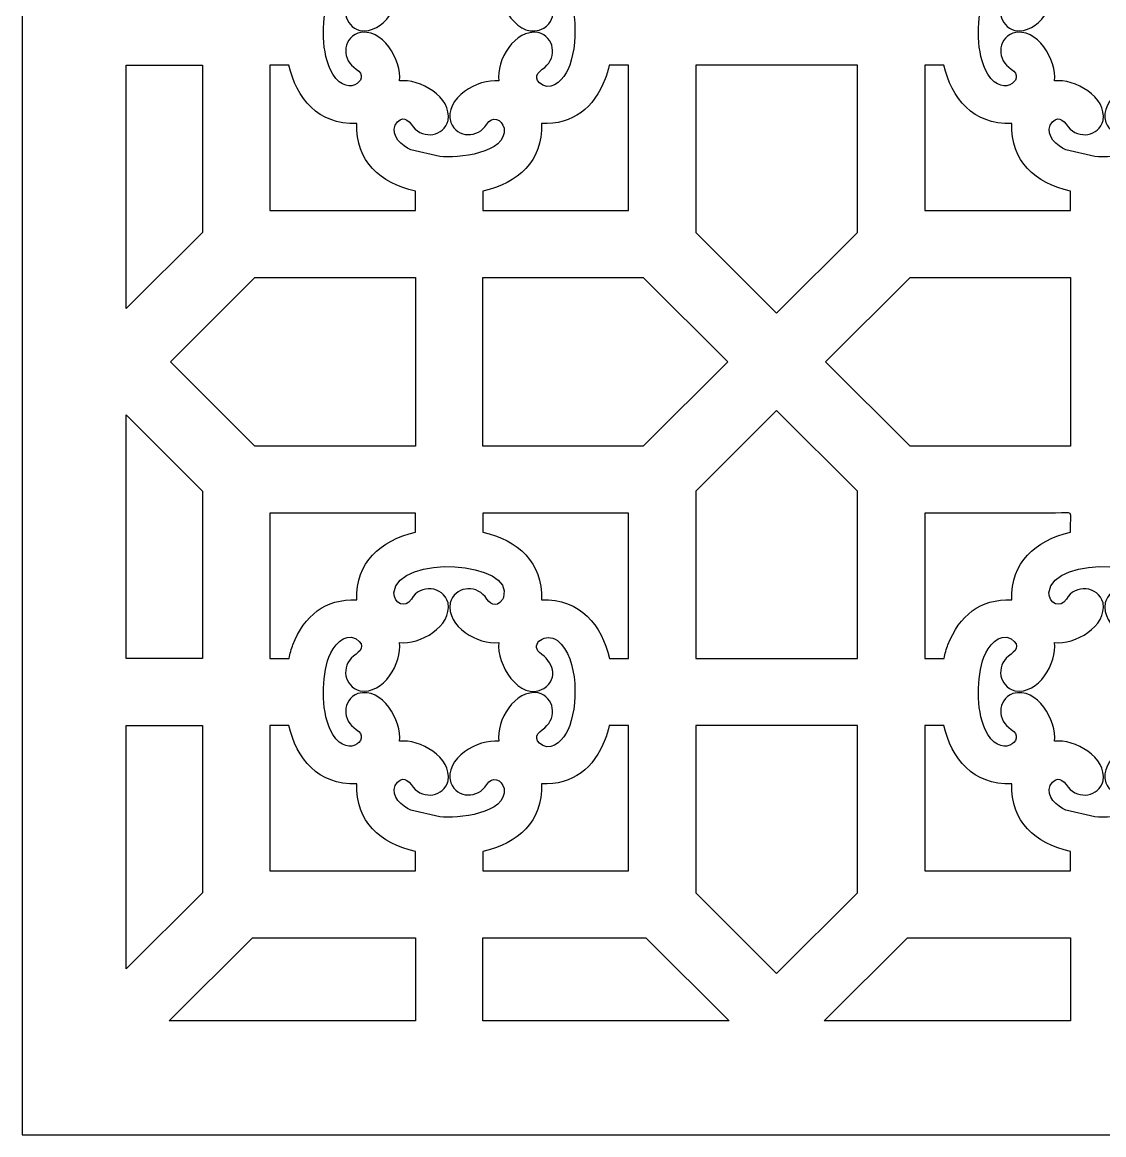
# Model space of a CAD drawing. Header units: centimetres. Extents: x -7.2 to -1.5, y -9 to 2.1.
# Drawn here: x -7.163 to -4.331, y -9 to -6.087 of the extents above; entities that cross this region are included whole.
import ezdxf

# ---------------------------------------------------------------- set-up
doc = ezdxf.new("R2010")
doc.units = ezdxf.units.CM
doc.header["$MEASUREMENT"] = 0
doc.layers.add('layer 1', color=7, linetype='Continuous')

msp = doc.modelspace()

# ---------------------------------------------------------------- linework, layer by layer
at = {"layer": 'layer 1', "color": 250}
for points, knots in [([(-7.16347, -9.00021), (-7.16347, -9.00021), (-7.16347, 2.05805), (-7.16347, 2.05805), (-7.16347, 2.05805), (-7.16347, 2.05805), (-1.49952, 2.05805), (-1.49952, 2.05805), (-1.49952, 2.05805), (-1.49952, 2.05805), (-1.49952, -9.00021), (-1.49952, -9.00021), (-1.49952, -9.00021), (-1.49952, -9.00021), (-7.16347, -9.00021), (-7.16347, -9.00021)], [0, 0, 0, 0, 0.2, 0.2, 0.2, 0.2, 0.4, 0.4, 0.4, 0.4, 0.6, 0.6, 0.6, 0.6, 1, 1, 1, 1]), ([(-6.36032, -6.02042), (-6.37977, -6.07327), (-6.38078, -6.15687), (-6.35791, -6.20878), (-6.35791, -6.20878), (-6.32011, -6.29457), (-6.24555, -6.23628), (-6.28901, -6.2099), (-6.28901, -6.2099), (-6.32622, -6.18731), (-6.32657, -6.1331), (-6.28446, -6.11591), (-6.28446, -6.11591), (-6.22022, -6.09771), (-6.16875, -6.18746), (-6.17552, -6.24111), (-6.17552, -6.24111), (-6.12251, -6.23442), (-6.0379, -6.28275), (-6.04845, -6.34451), (-6.04845, -6.34451), (-6.06045, -6.38661), (-6.11199, -6.39426), (-6.13974, -6.36142), (-6.13974, -6.36142), (-6.15312, -6.34178), (-6.16995, -6.32787), (-6.18676, -6.35651), (-6.18676, -6.35651), (-6.20008, -6.38532), (-6.1681, -6.41073), (-6.14589, -6.42165), (-6.14589, -6.42165), (-6.14589, -6.42165), (-6.06984, -6.43899), (-6.06984, -6.43899), (-6.06984, -6.43899), (-6.02517, -6.44365), (-5.89355, -6.43157), (-5.90173, -6.36494), (-5.90173, -6.36494), (-5.90753, -6.34001), (-5.93345, -6.33171), (-5.94717, -6.35424), (-5.94717, -6.35424), (-5.96988, -6.39151), (-6.02435, -6.39143), (-6.04146, -6.3497), (-6.04146, -6.3497), (-6.0597, -6.28579), (-5.96959, -6.23416), (-5.91586, -6.24111), (-5.91586, -6.24111), (-5.92259, -6.18707), (-5.87405, -6.10393), (-5.81214, -6.11443), (-5.81214, -6.11443), (-5.7699, -6.12639), (-5.76223, -6.17779), (-5.79518, -6.20544), (-5.79518, -6.20544), (-5.81488, -6.21878), (-5.82881, -6.23554), (-5.80011, -6.25231), (-5.80011, -6.25231), (-5.7715, -6.26543), (-5.74496, -6.23341), (-5.73476, -6.21156), (-5.73476, -6.21156), (-5.70742, -6.15302), (-5.70556, -6.02297), (-5.76175, -5.97716), (-5.76175, -5.97716), (-5.79346, -5.95564), (-5.83377, -5.98491), (-5.8092, -6.00884), (-5.8092, -6.00884), (-5.7749, -6.03214), (-5.75709, -6.07455), (-5.79734, -6.1029), (-5.79734, -6.1029), (-5.86271, -6.13865), (-5.92262, -6.0372), (-5.91586, -5.98226), (-5.91586, -5.98226), (-5.97009, -5.98889), (-6.05345, -5.94065), (-6.04294, -5.87886), (-6.04294, -5.87886), (-6.03093, -5.83675), (-5.97936, -5.82909), (-5.95164, -5.86196), (-5.95164, -5.86196), (-5.93893, -5.88062), (-5.92473, -5.89509), (-5.90613, -5.86943), (-5.90613, -5.86943), (-5.90613, -5.86943), (-5.90338, -5.86416), (-5.90338, -5.86416), (-5.90338, -5.86416), (-5.87085, -5.76982), (-6.18051, -5.74884), (-6.19008, -5.85219), (-6.19008, -5.85219), (-6.18964, -5.88123), (-6.16085, -5.89348), (-6.14421, -5.86913), (-6.14421, -5.86913), (-6.12208, -5.82799), (-6.06117, -5.8342), (-6.04845, -5.87885), (-6.04845, -5.87885), (-6.03788, -5.94078), (-6.12218, -5.98882), (-6.17552, -5.98226), (-6.17552, -5.98226), (-6.16862, -6.03625), (-6.21744, -6.1194), (-6.27925, -6.10894), (-6.27925, -6.10894), (-6.32148, -6.09696), (-6.32916, -6.04557), (-6.2962, -6.01792), (-6.2962, -6.01792), (-6.27748, -6.00525), (-6.26296, -5.99109), (-6.28871, -5.97256), (-6.28871, -5.97256), (-6.32198, -5.95525), (-6.34941, -5.99299), (-6.36032, -6.02042)], [0, 0, 0, 0, 0.0294118, 0.0294118, 0.0294118, 0.0294118, 0.0588235, 0.0588235, 0.0588235, 0.0588235, 0.0882353, 0.0882353, 0.0882353, 0.0882353, 0.1176471, 0.1176471, 0.1176471, 0.1176471, 0.1470588, 0.1470588, 0.1470588, 0.1470588, 0.1764706, 0.1764706, 0.1764706, 0.1764706, 0.2058824, 0.2058824, 0.2058824, 0.2058824, 0.2352941, 0.2352941, 0.2352941, 0.2352941, 0.2647059, 0.2647059, 0.2647059, 0.2647059, 0.2941176, 0.2941176, 0.2941176, 0.2941176, 0.3235294, 0.3235294, 0.3235294, 0.3235294, 0.3529412, 0.3529412, 0.3529412, 0.3529412, 0.3823529, 0.3823529, 0.3823529, 0.3823529, 0.4117647, 0.4117647, 0.4117647, 0.4117647, 0.4411765, 0.4411765, 0.4411765, 0.4411765, 0.4705882, 0.4705882, 0.4705882, 0.4705882, 0.5, 0.5, 0.5, 0.5, 0.5294118, 0.5294118, 0.5294118, 0.5294118, 0.5588235, 0.5588235, 0.5588235, 0.5588235, 0.5882353, 0.5882353, 0.5882353, 0.5882353, 0.6176471, 0.6176471, 0.6176471, 0.6176471, 0.6470588, 0.6470588, 0.6470588, 0.6470588, 0.6764706, 0.6764706, 0.6764706, 0.6764706, 0.7058824, 0.7058824, 0.7058824, 0.7058824, 0.7352941, 0.7352941, 0.7352941, 0.7352941, 0.7647059, 0.7647059, 0.7647059, 0.7647059, 0.7941176, 0.7941176, 0.7941176, 0.7941176, 0.8235294, 0.8235294, 0.8235294, 0.8235294, 0.8529412, 0.8529412, 0.8529412, 0.8529412, 0.8823529, 0.8823529, 0.8823529, 0.8823529, 0.9117647, 0.9117647, 0.9117647, 0.9117647, 0.9411765, 0.9411765, 0.9411765, 0.9411765, 1, 1, 1, 1]), ([(-4.64514, -6.02042), (-4.66459, -6.07327), (-4.6656, -6.15687), (-4.64273, -6.20878), (-4.64273, -6.20878), (-4.60494, -6.29457), (-4.53038, -6.23628), (-4.57384, -6.2099), (-4.57384, -6.2099), (-4.61104, -6.18731), (-4.6114, -6.1331), (-4.56929, -6.11591), (-4.56929, -6.11591), (-4.50505, -6.09771), (-4.45358, -6.18746), (-4.46035, -6.24111), (-4.46035, -6.24111), (-4.40734, -6.23442), (-4.32273, -6.28275), (-4.33327, -6.34451), (-4.33327, -6.34451), (-4.34527, -6.38661), (-4.39682, -6.39426), (-4.42457, -6.36142), (-4.42457, -6.36142), (-4.43794, -6.34178), (-4.45478, -6.32787), (-4.47158, -6.35651), (-4.47158, -6.35651), (-4.4849, -6.38532), (-4.45293, -6.41073), (-4.43071, -6.42165), (-4.43071, -6.42165), (-4.43071, -6.42165), (-4.35467, -6.43899), (-4.35467, -6.43899), (-4.35467, -6.43899), (-4.31, -6.44365), (-4.17838, -6.43157), (-4.18656, -6.36494), (-4.18656, -6.36494), (-4.19236, -6.34001), (-4.21827, -6.33171), (-4.232, -6.35424), (-4.232, -6.35424), (-4.25471, -6.39151), (-4.30918, -6.39143), (-4.32629, -6.3497), (-4.32629, -6.3497), (-4.34453, -6.28579), (-4.25441, -6.23416), (-4.20069, -6.24111), (-4.20069, -6.24111), (-4.20742, -6.18707), (-4.15887, -6.10393), (-4.09696, -6.11443), (-4.09696, -6.11443), (-4.05473, -6.12639), (-4.04705, -6.17779), (-4.08001, -6.20544), (-4.08001, -6.20544), (-4.0997, -6.21878), (-4.11364, -6.23554), (-4.08493, -6.25231), (-4.08493, -6.25231), (-4.05632, -6.26543), (-4.02978, -6.23341), (-4.01959, -6.21156), (-4.01959, -6.21156), (-3.99225, -6.15302), (-3.99038, -6.02297), (-4.04657, -5.97716), (-4.04657, -5.97716), (-4.07829, -5.95564), (-4.1186, -5.98491), (-4.09403, -6.00884), (-4.09403, -6.00884), (-4.05973, -6.03214), (-4.04192, -6.07455), (-4.08216, -6.1029), (-4.08216, -6.1029), (-4.14754, -6.13865), (-4.20745, -6.0372), (-4.20069, -5.98226), (-4.20069, -5.98226), (-4.25492, -5.98889), (-4.33828, -5.94065), (-4.32776, -5.87886), (-4.32776, -5.87886), (-4.31576, -5.83675), (-4.26418, -5.82909), (-4.23647, -5.86196), (-4.23647, -5.86196), (-4.22375, -5.88062), (-4.20956, -5.89509), (-4.19096, -5.86943), (-4.19096, -5.86943), (-4.19096, -5.86943), (-4.18821, -5.86416), (-4.18821, -5.86416), (-4.18821, -5.86416), (-4.15568, -5.76982), (-4.46534, -5.74884), (-4.47491, -5.85219), (-4.47491, -5.85219), (-4.47447, -5.88123), (-4.44568, -5.89348), (-4.42904, -5.86913), (-4.42904, -5.86913), (-4.40691, -5.82799), (-4.346, -5.8342), (-4.33327, -5.87885), (-4.33327, -5.87885), (-4.32271, -5.94078), (-4.40701, -5.98882), (-4.46035, -5.98226), (-4.46035, -5.98226), (-4.45345, -6.03625), (-4.50226, -6.1194), (-4.56408, -6.10894), (-4.56408, -6.10894), (-4.6063, -6.09696), (-4.61399, -6.04557), (-4.58103, -6.01792), (-4.58103, -6.01792), (-4.5623, -6.00525), (-4.54779, -5.99109), (-4.57353, -5.97256), (-4.57353, -5.97256), (-4.6068, -5.95525), (-4.63423, -5.99299), (-4.64514, -6.02042)], [0, 0, 0, 0, 0.0294118, 0.0294118, 0.0294118, 0.0294118, 0.0588235, 0.0588235, 0.0588235, 0.0588235, 0.0882353, 0.0882353, 0.0882353, 0.0882353, 0.1176471, 0.1176471, 0.1176471, 0.1176471, 0.1470588, 0.1470588, 0.1470588, 0.1470588, 0.1764706, 0.1764706, 0.1764706, 0.1764706, 0.2058824, 0.2058824, 0.2058824, 0.2058824, 0.2352941, 0.2352941, 0.2352941, 0.2352941, 0.2647059, 0.2647059, 0.2647059, 0.2647059, 0.2941176, 0.2941176, 0.2941176, 0.2941176, 0.3235294, 0.3235294, 0.3235294, 0.3235294, 0.3529412, 0.3529412, 0.3529412, 0.3529412, 0.3823529, 0.3823529, 0.3823529, 0.3823529, 0.4117647, 0.4117647, 0.4117647, 0.4117647, 0.4411765, 0.4411765, 0.4411765, 0.4411765, 0.4705882, 0.4705882, 0.4705882, 0.4705882, 0.5, 0.5, 0.5, 0.5, 0.5294118, 0.5294118, 0.5294118, 0.5294118, 0.5588235, 0.5588235, 0.5588235, 0.5588235, 0.5882353, 0.5882353, 0.5882353, 0.5882353, 0.6176471, 0.6176471, 0.6176471, 0.6176471, 0.6470588, 0.6470588, 0.6470588, 0.6470588, 0.6764706, 0.6764706, 0.6764706, 0.6764706, 0.7058824, 0.7058824, 0.7058824, 0.7058824, 0.7352941, 0.7352941, 0.7352941, 0.7352941, 0.7647059, 0.7647059, 0.7647059, 0.7647059, 0.7941176, 0.7941176, 0.7941176, 0.7941176, 0.8235294, 0.8235294, 0.8235294, 0.8235294, 0.8529412, 0.8529412, 0.8529412, 0.8529412, 0.8823529, 0.8823529, 0.8823529, 0.8823529, 0.9117647, 0.9117647, 0.9117647, 0.9117647, 0.9411765, 0.9411765, 0.9411765, 0.9411765, 1, 1, 1, 1]), ([(-6.89161, -6.83712), (-6.89161, -6.83712), (-6.69146, -6.6376), (-6.69146, -6.6376), (-6.69146, -6.6376), (-6.69146, -6.6376), (-6.69146, -6.19947), (-6.69146, -6.19947), (-6.69146, -6.19947), (-6.69146, -6.19947), (-6.89161, -6.19947), (-6.89161, -6.19947), (-6.89161, -6.19947), (-6.89161, -6.19947), (-6.89161, -6.83712), (-6.89161, -6.83712)], [0, 0, 0, 0, 0.2, 0.2, 0.2, 0.2, 0.4, 0.4, 0.4, 0.4, 0.6, 0.6, 0.6, 0.6, 1, 1, 1, 1]), ([(-6.51533, -6.19947), (-6.51533, -6.19947), (-6.4654, -6.19947), (-6.4654, -6.19947), (-6.4654, -6.19947), (-6.44497, -6.28586), (-6.39026, -6.35623), (-6.28733, -6.35257), (-6.28733, -6.35257), (-6.29088, -6.45164), (-6.2263, -6.50799), (-6.13372, -6.5299), (-6.13372, -6.5299), (-6.13372, -6.5299), (-6.13372, -6.57989), (-6.13372, -6.57989), (-6.13372, -6.57989), (-6.13372, -6.57989), (-6.51533, -6.57989), (-6.51533, -6.57989), (-6.51533, -6.57989), (-6.51533, -6.57989), (-6.51533, -6.19947), (-6.51533, -6.19947)], [0, 0, 0, 0, 0.1428571, 0.1428571, 0.1428571, 0.1428571, 0.2857143, 0.2857143, 0.2857143, 0.2857143, 0.4285714, 0.4285714, 0.4285714, 0.4285714, 0.5714286, 0.5714286, 0.5714286, 0.5714286, 0.7142857, 0.7142857, 0.7142857, 0.7142857, 1, 1, 1, 1]), ([(-5.62641, -6.19947), (-5.62641, -6.19947), (-5.57599, -6.19947), (-5.57599, -6.19947), (-5.57599, -6.19947), (-5.57599, -6.19947), (-5.57599, -6.57989), (-5.57599, -6.57989), (-5.57599, -6.57989), (-5.57599, -6.57989), (-5.9576, -6.57989), (-5.9576, -6.57989), (-5.9576, -6.57989), (-5.9576, -6.57989), (-5.9576, -6.52998), (-5.9576, -6.52998), (-5.9576, -6.52998), (-5.86512, -6.50747), (-5.80047, -6.45191), (-5.80405, -6.35257), (-5.80405, -6.35257), (-5.72032, -6.35555), (-5.66697, -6.31168), (-5.63682, -6.23553), (-5.63682, -6.23553), (-5.63279, -6.22417), (-5.62931, -6.21207), (-5.62641, -6.19947)], [0, 0, 0, 0, 0.125, 0.125, 0.125, 0.125, 0.25, 0.25, 0.25, 0.25, 0.375, 0.375, 0.375, 0.375, 0.5, 0.5, 0.5, 0.5, 0.625, 0.625, 0.625, 0.625, 0.75, 0.75, 0.75, 0.75, 1, 1, 1, 1]), ([(-5.39987, -6.19947), (-5.39987, -6.19947), (-4.97628, -6.19947), (-4.97628, -6.19947), (-4.97628, -6.19947), (-4.97628, -6.19947), (-4.97628, -6.6376), (-4.97628, -6.6376), (-4.97628, -6.6376), (-4.97628, -6.6376), (-5.18808, -6.84873), (-5.18808, -6.84873), (-5.18808, -6.84873), (-5.18808, -6.84873), (-5.39987, -6.6376), (-5.39987, -6.6376), (-5.39987, -6.6376), (-5.39987, -6.6376), (-5.39987, -6.19947), (-5.39987, -6.19947)], [0, 0, 0, 0, 0.1666667, 0.1666667, 0.1666667, 0.1666667, 0.3333333, 0.3333333, 0.3333333, 0.3333333, 0.5, 0.5, 0.5, 0.5, 0.6666667, 0.6666667, 0.6666667, 0.6666667, 1, 1, 1, 1]), ([(-4.80016, -6.19947), (-4.80016, -6.19947), (-4.75023, -6.19947), (-4.75023, -6.19947), (-4.75023, -6.19947), (-4.7298, -6.28586), (-4.67509, -6.35623), (-4.57216, -6.35257), (-4.57216, -6.35257), (-4.5757, -6.45164), (-4.51112, -6.50799), (-4.41855, -6.5299), (-4.41855, -6.5299), (-4.41855, -6.5299), (-4.41855, -6.57989), (-4.41855, -6.57989), (-4.41855, -6.57989), (-4.41855, -6.57989), (-4.80016, -6.57989), (-4.80016, -6.57989), (-4.80016, -6.57989), (-4.80016, -6.57989), (-4.80016, -6.19947), (-4.80016, -6.19947)], [0, 0, 0, 0, 0.1428571, 0.1428571, 0.1428571, 0.1428571, 0.2857143, 0.2857143, 0.2857143, 0.2857143, 0.4285714, 0.4285714, 0.4285714, 0.4285714, 0.5714286, 0.5714286, 0.5714286, 0.5714286, 0.7142857, 0.7142857, 0.7142857, 0.7142857, 1, 1, 1, 1]), ([(-6.13372, -7.19689), (-6.13372, -7.19689), (-6.13372, -6.75547), (-6.13372, -6.75547), (-6.13372, -6.75547), (-6.13372, -6.75547), (-6.554, -6.75547), (-6.554, -6.75547), (-6.554, -6.75547), (-6.554, -6.75547), (-6.7754, -6.97618), (-6.7754, -6.97618), (-6.7754, -6.97618), (-6.7754, -6.97618), (-6.554, -7.19689), (-6.554, -7.19689), (-6.554, -7.19689), (-6.554, -7.19689), (-6.13372, -7.19689), (-6.13372, -7.19689)], [0, 0, 0, 0, 0.1666667, 0.1666667, 0.1666667, 0.1666667, 0.3333333, 0.3333333, 0.3333333, 0.3333333, 0.5, 0.5, 0.5, 0.5, 0.6666667, 0.6666667, 0.6666667, 0.6666667, 1, 1, 1, 1]), ([(-5.9576, -6.75547), (-5.9576, -6.75547), (-5.9576, -7.19689), (-5.9576, -7.19689), (-5.9576, -7.19689), (-5.9576, -7.19689), (-5.53733, -7.19689), (-5.53733, -7.19689), (-5.53733, -7.19689), (-5.53733, -7.19689), (-5.31592, -6.97618), (-5.31592, -6.97618), (-5.31592, -6.97618), (-5.31592, -6.97618), (-5.53733, -6.75547), (-5.53733, -6.75547), (-5.53733, -6.75547), (-5.53733, -6.75547), (-5.9576, -6.75547), (-5.9576, -6.75547)], [0, 0, 0, 0, 0.1666667, 0.1666667, 0.1666667, 0.1666667, 0.3333333, 0.3333333, 0.3333333, 0.3333333, 0.5, 0.5, 0.5, 0.5, 0.6666667, 0.6666667, 0.6666667, 0.6666667, 1, 1, 1, 1]), ([(-4.41855, -7.19689), (-4.41855, -7.19689), (-4.41855, -6.75547), (-4.41855, -6.75547), (-4.41855, -6.75547), (-4.41855, -6.75547), (-4.83883, -6.75547), (-4.83883, -6.75547), (-4.83883, -6.75547), (-4.83883, -6.75547), (-5.06023, -6.97618), (-5.06023, -6.97618), (-5.06023, -6.97618), (-5.06023, -6.97618), (-4.83883, -7.19689), (-4.83883, -7.19689), (-4.83883, -7.19689), (-4.83883, -7.19689), (-4.41855, -7.19689), (-4.41855, -7.19689)], [0, 0, 0, 0, 0.1666667, 0.1666667, 0.1666667, 0.1666667, 0.3333333, 0.3333333, 0.3333333, 0.3333333, 0.5, 0.5, 0.5, 0.5, 0.6666667, 0.6666667, 0.6666667, 0.6666667, 1, 1, 1, 1]), ([(-4.97628, -7.75288), (-4.97628, -7.75288), (-5.39987, -7.75288), (-5.39987, -7.75288), (-5.39987, -7.75288), (-5.39987, -7.75288), (-5.39987, -7.31476), (-5.39987, -7.31476), (-5.39987, -7.31476), (-5.39987, -7.31476), (-5.18808, -7.10363), (-5.18808, -7.10363), (-5.18808, -7.10363), (-5.18808, -7.10363), (-4.97628, -7.31476), (-4.97628, -7.31476), (-4.97628, -7.31476), (-4.97628, -7.31476), (-4.97628, -7.75288), (-4.97628, -7.75288)], [0, 0, 0, 0, 0.1666667, 0.1666667, 0.1666667, 0.1666667, 0.3333333, 0.3333333, 0.3333333, 0.3333333, 0.5, 0.5, 0.5, 0.5, 0.6666667, 0.6666667, 0.6666667, 0.6666667, 1, 1, 1, 1]), ([(-6.89161, -7.75288), (-6.89161, -7.75288), (-6.69146, -7.75288), (-6.69146, -7.75288), (-6.69146, -7.75288), (-6.69146, -7.75288), (-6.69146, -7.31476), (-6.69146, -7.31476), (-6.69146, -7.31476), (-6.69146, -7.31476), (-6.89161, -7.11523), (-6.89161, -7.11523), (-6.89161, -7.11523), (-6.89161, -7.11523), (-6.89161, -7.75288), (-6.89161, -7.75288)], [0, 0, 0, 0, 0.2, 0.2, 0.2, 0.2, 0.4, 0.4, 0.4, 0.4, 0.6, 0.6, 0.6, 0.6, 1, 1, 1, 1]), ([(-4.74978, -7.75288), (-4.74978, -7.75288), (-4.80016, -7.75288), (-4.80016, -7.75288), (-4.80016, -7.75288), (-4.80016, -7.75288), (-4.80016, -7.37246), (-4.80016, -7.37246), (-4.80016, -7.37246), (-4.68598, -7.37246), (-4.57181, -7.37246), (-4.45764, -7.37246), (-4.45764, -7.37246), (-4.4084, -7.37246), (-4.41855, -7.35997), (-4.41855, -7.42236), (-4.41855, -7.42236), (-4.51097, -7.44485), (-4.57571, -7.50052), (-4.57216, -7.59978), (-4.57216, -7.59978), (-4.65603, -7.59678), (-4.7094, -7.64083), (-4.73951, -7.71712), (-4.73951, -7.71712), (-4.74349, -7.72838), (-4.74692, -7.74038), (-4.74978, -7.75288)], [0, 0, 0, 0, 0.125, 0.125, 0.125, 0.125, 0.25, 0.25, 0.25, 0.25, 0.375, 0.375, 0.375, 0.375, 0.5, 0.5, 0.5, 0.5, 0.625, 0.625, 0.625, 0.625, 0.75, 0.75, 0.75, 0.75, 1, 1, 1, 1]), ([(-6.46496, -7.75288), (-6.46496, -7.75288), (-6.51533, -7.75288), (-6.51533, -7.75288), (-6.51533, -7.75288), (-6.51533, -7.75288), (-6.51533, -7.37246), (-6.51533, -7.37246), (-6.51533, -7.37246), (-6.51533, -7.37246), (-6.13372, -7.37246), (-6.13372, -7.37246), (-6.13372, -7.37246), (-6.13372, -7.37246), (-6.13372, -7.42236), (-6.13372, -7.42236), (-6.13372, -7.42236), (-6.22614, -7.44485), (-6.29088, -7.50052), (-6.28733, -7.59978), (-6.28733, -7.59978), (-6.3712, -7.59678), (-6.42457, -7.64083), (-6.45468, -7.71712), (-6.45468, -7.71712), (-6.45866, -7.72838), (-6.46209, -7.74038), (-6.46496, -7.75288)], [0, 0, 0, 0, 0.125, 0.125, 0.125, 0.125, 0.25, 0.25, 0.25, 0.25, 0.375, 0.375, 0.375, 0.375, 0.5, 0.5, 0.5, 0.5, 0.625, 0.625, 0.625, 0.625, 0.75, 0.75, 0.75, 0.75, 1, 1, 1, 1]), ([(-5.57599, -7.75288), (-5.57599, -7.75288), (-5.6259, -7.75288), (-5.6259, -7.75288), (-5.6259, -7.75288), (-5.64634, -7.66642), (-5.70117, -7.5961), (-5.80405, -7.59978), (-5.80405, -7.59978), (-5.80049, -7.50076), (-5.86507, -7.44437), (-5.9576, -7.42247), (-5.9576, -7.42247), (-5.9576, -7.42247), (-5.9576, -7.37246), (-5.9576, -7.37246), (-5.9576, -7.37246), (-5.9576, -7.37246), (-5.57599, -7.37246), (-5.57599, -7.37246), (-5.57599, -7.37246), (-5.57599, -7.37246), (-5.57599, -7.75288), (-5.57599, -7.75288)], [0, 0, 0, 0, 0.1428571, 0.1428571, 0.1428571, 0.1428571, 0.2857143, 0.2857143, 0.2857143, 0.2857143, 0.4285714, 0.4285714, 0.4285714, 0.4285714, 0.5714286, 0.5714286, 0.5714286, 0.5714286, 0.7142857, 0.7142857, 0.7142857, 0.7142857, 1, 1, 1, 1]), ([(-6.36032, -7.74941), (-6.37977, -7.80225), (-6.38078, -7.88585), (-6.35791, -7.93777), (-6.35791, -7.93777), (-6.32011, -8.02355), (-6.24555, -7.96526), (-6.28901, -7.93888), (-6.28901, -7.93888), (-6.32622, -7.91629), (-6.32657, -7.86208), (-6.28446, -7.84489), (-6.28446, -7.84489), (-6.22022, -7.8267), (-6.16875, -7.91644), (-6.17552, -7.9701), (-6.17552, -7.9701), (-6.12251, -7.96341), (-6.0379, -8.01174), (-6.04845, -8.0735), (-6.04845, -8.0735), (-6.06045, -8.11559), (-6.11199, -8.12324), (-6.13974, -8.0904), (-6.13974, -8.0904), (-6.15312, -8.07077), (-6.16995, -8.05686), (-6.18676, -8.08549), (-6.18676, -8.08549), (-6.20008, -8.11431), (-6.1681, -8.13972), (-6.14589, -8.15063), (-6.14589, -8.15063), (-6.14589, -8.15063), (-6.06984, -8.16797), (-6.06984, -8.16797), (-6.06984, -8.16797), (-6.02517, -8.17263), (-5.89355, -8.16056), (-5.90173, -8.09392), (-5.90173, -8.09392), (-5.90753, -8.06899), (-5.93345, -8.0607), (-5.94717, -8.08322), (-5.94717, -8.08322), (-5.96988, -8.12049), (-6.02435, -8.12041), (-6.04146, -8.07868), (-6.04146, -8.07868), (-6.0597, -8.01478), (-5.96959, -7.96314), (-5.91586, -7.9701), (-5.91586, -7.9701), (-5.92259, -7.91606), (-5.87405, -7.83292), (-5.81214, -7.84342), (-5.81214, -7.84342), (-5.7699, -7.85537), (-5.76223, -7.90678), (-5.79518, -7.93443), (-5.79518, -7.93443), (-5.81488, -7.94776), (-5.82881, -7.96452), (-5.80011, -7.98129), (-5.80011, -7.98129), (-5.7715, -7.99442), (-5.74496, -7.9624), (-5.73476, -7.94055), (-5.73476, -7.94055), (-5.70742, -7.882), (-5.70556, -7.75195), (-5.76175, -7.70615), (-5.76175, -7.70615), (-5.79346, -7.68463), (-5.83377, -7.7139), (-5.8092, -7.73782), (-5.8092, -7.73782), (-5.7749, -7.76112), (-5.75709, -7.80354), (-5.79734, -7.83189), (-5.79734, -7.83189), (-5.86271, -7.86764), (-5.92262, -7.76619), (-5.91586, -7.71124), (-5.91586, -7.71124), (-5.97009, -7.71787), (-6.05345, -7.66964), (-6.04294, -7.60784), (-6.04294, -7.60784), (-6.03093, -7.56574), (-5.97936, -7.55808), (-5.95164, -7.59094), (-5.95164, -7.59094), (-5.93893, -7.60961), (-5.92473, -7.62407), (-5.90613, -7.59841), (-5.90613, -7.59841), (-5.90613, -7.59841), (-5.90338, -7.59314), (-5.90338, -7.59314), (-5.90338, -7.59314), (-5.87085, -7.49881), (-6.18051, -7.47782), (-6.19008, -7.58118), (-6.19008, -7.58118), (-6.18964, -7.61021), (-6.16085, -7.62247), (-6.14421, -7.59812), (-6.14421, -7.59812), (-6.12208, -7.55698), (-6.06117, -7.56318), (-6.04845, -7.60784), (-6.04845, -7.60784), (-6.03788, -7.66976), (-6.12218, -7.7178), (-6.17552, -7.71124), (-6.17552, -7.71124), (-6.16862, -7.76523), (-6.21744, -7.84838), (-6.27925, -7.83792), (-6.27925, -7.83792), (-6.32148, -7.82594), (-6.32916, -7.77455), (-6.2962, -7.74691), (-6.2962, -7.74691), (-6.27748, -7.73423), (-6.26296, -7.72008), (-6.28871, -7.70154), (-6.28871, -7.70154), (-6.32198, -7.68423), (-6.34941, -7.72198), (-6.36032, -7.74941)], [0, 0, 0, 0, 0.0294118, 0.0294118, 0.0294118, 0.0294118, 0.0588235, 0.0588235, 0.0588235, 0.0588235, 0.0882353, 0.0882353, 0.0882353, 0.0882353, 0.1176471, 0.1176471, 0.1176471, 0.1176471, 0.1470588, 0.1470588, 0.1470588, 0.1470588, 0.1764706, 0.1764706, 0.1764706, 0.1764706, 0.2058824, 0.2058824, 0.2058824, 0.2058824, 0.2352941, 0.2352941, 0.2352941, 0.2352941, 0.2647059, 0.2647059, 0.2647059, 0.2647059, 0.2941176, 0.2941176, 0.2941176, 0.2941176, 0.3235294, 0.3235294, 0.3235294, 0.3235294, 0.3529412, 0.3529412, 0.3529412, 0.3529412, 0.3823529, 0.3823529, 0.3823529, 0.3823529, 0.4117647, 0.4117647, 0.4117647, 0.4117647, 0.4411765, 0.4411765, 0.4411765, 0.4411765, 0.4705882, 0.4705882, 0.4705882, 0.4705882, 0.5, 0.5, 0.5, 0.5, 0.5294118, 0.5294118, 0.5294118, 0.5294118, 0.5588235, 0.5588235, 0.5588235, 0.5588235, 0.5882353, 0.5882353, 0.5882353, 0.5882353, 0.6176471, 0.6176471, 0.6176471, 0.6176471, 0.6470588, 0.6470588, 0.6470588, 0.6470588, 0.6764706, 0.6764706, 0.6764706, 0.6764706, 0.7058824, 0.7058824, 0.7058824, 0.7058824, 0.7352941, 0.7352941, 0.7352941, 0.7352941, 0.7647059, 0.7647059, 0.7647059, 0.7647059, 0.7941176, 0.7941176, 0.7941176, 0.7941176, 0.8235294, 0.8235294, 0.8235294, 0.8235294, 0.8529412, 0.8529412, 0.8529412, 0.8529412, 0.8823529, 0.8823529, 0.8823529, 0.8823529, 0.9117647, 0.9117647, 0.9117647, 0.9117647, 0.9411765, 0.9411765, 0.9411765, 0.9411765, 1, 1, 1, 1]), ([(-4.64514, -7.74941), (-4.66459, -7.80225), (-4.6656, -7.88585), (-4.64273, -7.93777), (-4.64273, -7.93777), (-4.60494, -8.02355), (-4.53038, -7.96526), (-4.57384, -7.93888), (-4.57384, -7.93888), (-4.61104, -7.91629), (-4.6114, -7.86208), (-4.56929, -7.84489), (-4.56929, -7.84489), (-4.50505, -7.8267), (-4.45358, -7.91644), (-4.46035, -7.9701), (-4.46035, -7.9701), (-4.40734, -7.96341), (-4.32273, -8.01174), (-4.33327, -8.0735), (-4.33327, -8.0735), (-4.34527, -8.11559), (-4.39682, -8.12324), (-4.42457, -8.0904), (-4.42457, -8.0904), (-4.43794, -8.07077), (-4.45478, -8.05686), (-4.47158, -8.08549), (-4.47158, -8.08549), (-4.4849, -8.11431), (-4.45293, -8.13972), (-4.43071, -8.15063), (-4.43071, -8.15063), (-4.43071, -8.15063), (-4.35467, -8.16797), (-4.35467, -8.16797), (-4.35467, -8.16797), (-4.31, -8.17263), (-4.17838, -8.16056), (-4.18656, -8.09392), (-4.18656, -8.09392), (-4.19236, -8.06899), (-4.21827, -8.0607), (-4.232, -8.08322), (-4.232, -8.08322), (-4.25471, -8.12049), (-4.30918, -8.12041), (-4.32629, -8.07868), (-4.32629, -8.07868), (-4.34453, -8.01478), (-4.25441, -7.96314), (-4.20069, -7.9701), (-4.20069, -7.9701), (-4.20742, -7.91606), (-4.15887, -7.83292), (-4.09696, -7.84342), (-4.09696, -7.84342), (-4.05473, -7.85537), (-4.04705, -7.90678), (-4.08001, -7.93443), (-4.08001, -7.93443), (-4.0997, -7.94776), (-4.11364, -7.96452), (-4.08493, -7.98129), (-4.08493, -7.98129), (-4.05632, -7.99442), (-4.02978, -7.9624), (-4.01959, -7.94055), (-4.01959, -7.94055), (-3.99225, -7.882), (-3.99038, -7.75195), (-4.04657, -7.70615), (-4.04657, -7.70615), (-4.07829, -7.68463), (-4.1186, -7.7139), (-4.09403, -7.73782), (-4.09403, -7.73782), (-4.05973, -7.76112), (-4.04192, -7.80354), (-4.08216, -7.83189), (-4.08216, -7.83189), (-4.14754, -7.86764), (-4.20745, -7.76619), (-4.20069, -7.71124), (-4.20069, -7.71124), (-4.25492, -7.71787), (-4.33828, -7.66964), (-4.32776, -7.60784), (-4.32776, -7.60784), (-4.31576, -7.56574), (-4.26418, -7.55808), (-4.23647, -7.59094), (-4.23647, -7.59094), (-4.22375, -7.60961), (-4.20956, -7.62407), (-4.19096, -7.59841), (-4.19096, -7.59841), (-4.19096, -7.59841), (-4.18821, -7.59314), (-4.18821, -7.59314), (-4.18821, -7.59314), (-4.15568, -7.49881), (-4.46534, -7.47782), (-4.47491, -7.58118), (-4.47491, -7.58118), (-4.47447, -7.61021), (-4.44568, -7.62247), (-4.42904, -7.59812), (-4.42904, -7.59812), (-4.40691, -7.55698), (-4.346, -7.56318), (-4.33327, -7.60784), (-4.33327, -7.60784), (-4.32271, -7.66976), (-4.40701, -7.7178), (-4.46035, -7.71124), (-4.46035, -7.71124), (-4.45345, -7.76523), (-4.50226, -7.84838), (-4.56408, -7.83792), (-4.56408, -7.83792), (-4.6063, -7.82594), (-4.61399, -7.77455), (-4.58103, -7.74691), (-4.58103, -7.74691), (-4.5623, -7.73423), (-4.54779, -7.72008), (-4.57353, -7.70154), (-4.57353, -7.70154), (-4.6068, -7.68423), (-4.63423, -7.72198), (-4.64514, -7.74941)], [0, 0, 0, 0, 0.0294118, 0.0294118, 0.0294118, 0.0294118, 0.0588235, 0.0588235, 0.0588235, 0.0588235, 0.0882353, 0.0882353, 0.0882353, 0.0882353, 0.1176471, 0.1176471, 0.1176471, 0.1176471, 0.1470588, 0.1470588, 0.1470588, 0.1470588, 0.1764706, 0.1764706, 0.1764706, 0.1764706, 0.2058824, 0.2058824, 0.2058824, 0.2058824, 0.2352941, 0.2352941, 0.2352941, 0.2352941, 0.2647059, 0.2647059, 0.2647059, 0.2647059, 0.2941176, 0.2941176, 0.2941176, 0.2941176, 0.3235294, 0.3235294, 0.3235294, 0.3235294, 0.3529412, 0.3529412, 0.3529412, 0.3529412, 0.3823529, 0.3823529, 0.3823529, 0.3823529, 0.4117647, 0.4117647, 0.4117647, 0.4117647, 0.4411765, 0.4411765, 0.4411765, 0.4411765, 0.4705882, 0.4705882, 0.4705882, 0.4705882, 0.5, 0.5, 0.5, 0.5, 0.5294118, 0.5294118, 0.5294118, 0.5294118, 0.5588235, 0.5588235, 0.5588235, 0.5588235, 0.5882353, 0.5882353, 0.5882353, 0.5882353, 0.6176471, 0.6176471, 0.6176471, 0.6176471, 0.6470588, 0.6470588, 0.6470588, 0.6470588, 0.6764706, 0.6764706, 0.6764706, 0.6764706, 0.7058824, 0.7058824, 0.7058824, 0.7058824, 0.7352941, 0.7352941, 0.7352941, 0.7352941, 0.7647059, 0.7647059, 0.7647059, 0.7647059, 0.7941176, 0.7941176, 0.7941176, 0.7941176, 0.8235294, 0.8235294, 0.8235294, 0.8235294, 0.8529412, 0.8529412, 0.8529412, 0.8529412, 0.8823529, 0.8823529, 0.8823529, 0.8823529, 0.9117647, 0.9117647, 0.9117647, 0.9117647, 0.9411765, 0.9411765, 0.9411765, 0.9411765, 1, 1, 1, 1]), ([(-6.89161, -8.56611), (-6.89161, -8.56611), (-6.69146, -8.36658), (-6.69146, -8.36658), (-6.69146, -8.36658), (-6.69146, -8.36658), (-6.69146, -7.92846), (-6.69146, -7.92846), (-6.69146, -7.92846), (-6.69146, -7.92846), (-6.89161, -7.92846), (-6.89161, -7.92846), (-6.89161, -7.92846), (-6.89161, -7.92846), (-6.89161, -8.56611), (-6.89161, -8.56611)], [0, 0, 0, 0, 0.2, 0.2, 0.2, 0.2, 0.4, 0.4, 0.4, 0.4, 0.6, 0.6, 0.6, 0.6, 1, 1, 1, 1]), ([(-6.51533, -7.92846), (-6.51533, -7.92846), (-6.4654, -7.92846), (-6.4654, -7.92846), (-6.4654, -7.92846), (-6.44497, -8.01485), (-6.39026, -8.08522), (-6.28733, -8.08156), (-6.28733, -8.08156), (-6.29088, -8.18062), (-6.22629, -8.23698), (-6.13372, -8.25889), (-6.13372, -8.25889), (-6.13372, -8.25889), (-6.13372, -8.30887), (-6.13372, -8.30887), (-6.13372, -8.30887), (-6.13372, -8.30887), (-6.51533, -8.30887), (-6.51533, -8.30887), (-6.51533, -8.30887), (-6.51533, -8.30887), (-6.51533, -7.92846), (-6.51533, -7.92846)], [0, 0, 0, 0, 0.1428571, 0.1428571, 0.1428571, 0.1428571, 0.2857143, 0.2857143, 0.2857143, 0.2857143, 0.4285714, 0.4285714, 0.4285714, 0.4285714, 0.5714286, 0.5714286, 0.5714286, 0.5714286, 0.7142857, 0.7142857, 0.7142857, 0.7142857, 1, 1, 1, 1]), ([(-5.62641, -7.92846), (-5.62641, -7.92846), (-5.57599, -7.92846), (-5.57599, -7.92846), (-5.57599, -7.92846), (-5.57599, -7.92846), (-5.57599, -8.30887), (-5.57599, -8.30887), (-5.57599, -8.30887), (-5.57599, -8.30887), (-5.9576, -8.30887), (-5.9576, -8.30887), (-5.9576, -8.30887), (-5.9576, -8.30887), (-5.9576, -8.25897), (-5.9576, -8.25897), (-5.9576, -8.25897), (-5.86512, -8.23646), (-5.80047, -8.18089), (-5.80405, -8.08156), (-5.80405, -8.08156), (-5.72032, -8.08453), (-5.66697, -8.04067), (-5.63682, -7.96452), (-5.63682, -7.96452), (-5.63279, -7.95315), (-5.62931, -7.94105), (-5.62641, -7.92846)], [0, 0, 0, 0, 0.125, 0.125, 0.125, 0.125, 0.25, 0.25, 0.25, 0.25, 0.375, 0.375, 0.375, 0.375, 0.5, 0.5, 0.5, 0.5, 0.625, 0.625, 0.625, 0.625, 0.75, 0.75, 0.75, 0.75, 1, 1, 1, 1]), ([(-5.39987, -7.92846), (-5.39987, -7.92846), (-4.97628, -7.92846), (-4.97628, -7.92846), (-4.97628, -7.92846), (-4.97628, -7.92846), (-4.97628, -8.36658), (-4.97628, -8.36658), (-4.97628, -8.36658), (-4.97628, -8.36658), (-5.18808, -8.57771), (-5.18808, -8.57771), (-5.18808, -8.57771), (-5.18808, -8.57771), (-5.39987, -8.36658), (-5.39987, -8.36658), (-5.39987, -8.36658), (-5.39987, -8.36658), (-5.39987, -7.92846), (-5.39987, -7.92846)], [0, 0, 0, 0, 0.1666667, 0.1666667, 0.1666667, 0.1666667, 0.3333333, 0.3333333, 0.3333333, 0.3333333, 0.5, 0.5, 0.5, 0.5, 0.6666667, 0.6666667, 0.6666667, 0.6666667, 1, 1, 1, 1]), ([(-4.80016, -7.92846), (-4.80016, -7.92846), (-4.75023, -7.92846), (-4.75023, -7.92846), (-4.75023, -7.92846), (-4.7298, -8.01485), (-4.67509, -8.08522), (-4.57216, -8.08156), (-4.57216, -8.08156), (-4.5757, -8.18062), (-4.51112, -8.23698), (-4.41855, -8.25889), (-4.41855, -8.25889), (-4.41855, -8.25889), (-4.41855, -8.30887), (-4.41855, -8.30887), (-4.41855, -8.30887), (-4.41855, -8.30887), (-4.80016, -8.30887), (-4.80016, -8.30887), (-4.80016, -8.30887), (-4.80016, -8.30887), (-4.80016, -7.92846), (-4.80016, -7.92846)], [0, 0, 0, 0, 0.1428571, 0.1428571, 0.1428571, 0.1428571, 0.2857143, 0.2857143, 0.2857143, 0.2857143, 0.4285714, 0.4285714, 0.4285714, 0.4285714, 0.5714286, 0.5714286, 0.5714286, 0.5714286, 0.7142857, 0.7142857, 0.7142857, 0.7142857, 1, 1, 1, 1]), ([(-6.77871, -8.70186), (-6.77871, -8.70186), (-6.13372, -8.70186), (-6.13372, -8.70186), (-6.13372, -8.70186), (-6.13372, -8.70186), (-6.13372, -8.48445), (-6.13372, -8.48445), (-6.13372, -8.48445), (-6.13372, -8.48445), (-6.56062, -8.48445), (-6.56062, -8.48445), (-6.56062, -8.48445), (-6.56062, -8.48445), (-6.77871, -8.70186), (-6.77871, -8.70186)], [0, 0, 0, 0, 0.2, 0.2, 0.2, 0.2, 0.4, 0.4, 0.4, 0.4, 0.6, 0.6, 0.6, 0.6, 1, 1, 1, 1]), ([(-5.9576, -8.70186), (-5.9576, -8.70186), (-5.31261, -8.70186), (-5.31261, -8.70186), (-5.31261, -8.70186), (-5.31261, -8.70186), (-5.53071, -8.48445), (-5.53071, -8.48445), (-5.53071, -8.48445), (-5.53071, -8.48445), (-5.9576, -8.48445), (-5.9576, -8.48445), (-5.9576, -8.48445), (-5.9576, -8.48445), (-5.9576, -8.70186), (-5.9576, -8.70186)], [0, 0, 0, 0, 0.2, 0.2, 0.2, 0.2, 0.4, 0.4, 0.4, 0.4, 0.6, 0.6, 0.6, 0.6, 1, 1, 1, 1]), ([(-5.06354, -8.70186), (-5.06354, -8.70186), (-4.41855, -8.70186), (-4.41855, -8.70186), (-4.41855, -8.70186), (-4.41855, -8.70186), (-4.41855, -8.48445), (-4.41855, -8.48445), (-4.41855, -8.48445), (-4.41855, -8.48445), (-4.84544, -8.48445), (-4.84544, -8.48445), (-4.84544, -8.48445), (-4.84544, -8.48445), (-5.06354, -8.70186), (-5.06354, -8.70186)], [0, 0, 0, 0, 0.2, 0.2, 0.2, 0.2, 0.4, 0.4, 0.4, 0.4, 0.6, 0.6, 0.6, 0.6, 1, 1, 1, 1])]:
    msp.add_open_spline(points, degree=3, knots=knots, dxfattribs=at)

doc.saveas('drawing.dxf')
